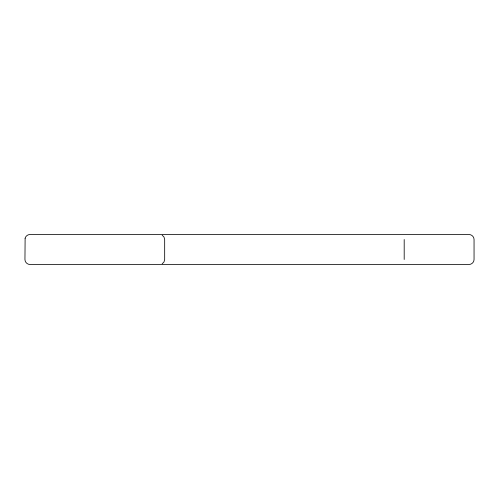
<?xml version="1.0" encoding="UTF-8"?>
<svg xmlns="http://www.w3.org/2000/svg" width="499" height="499" viewBox="0 0 499 499"><rect width="100%" height="100%" fill="white"/><g stroke="black" fill="none" stroke-linecap="round" stroke-linejoin="round"><path stroke-width="0.75" d="M162.175 263.803L164.003 261.975L164.67 259.48L164.67 239.52L164.003 237.025L162.175 235.197M404.19 239.52L404.19 259.48M25.118 238.229L24.95 259.48C24.931 262.15 27.27 264.489 29.94 264.47L469.054 264.47C471.73 264.489 474.069 262.15 474.05 259.48L474.05 239.52C474.069 236.85 471.73 234.511 469.054 234.53L29.94 234.53C27.732 234.542 25.705 236.102 25.118 238.229"/></g></svg>
